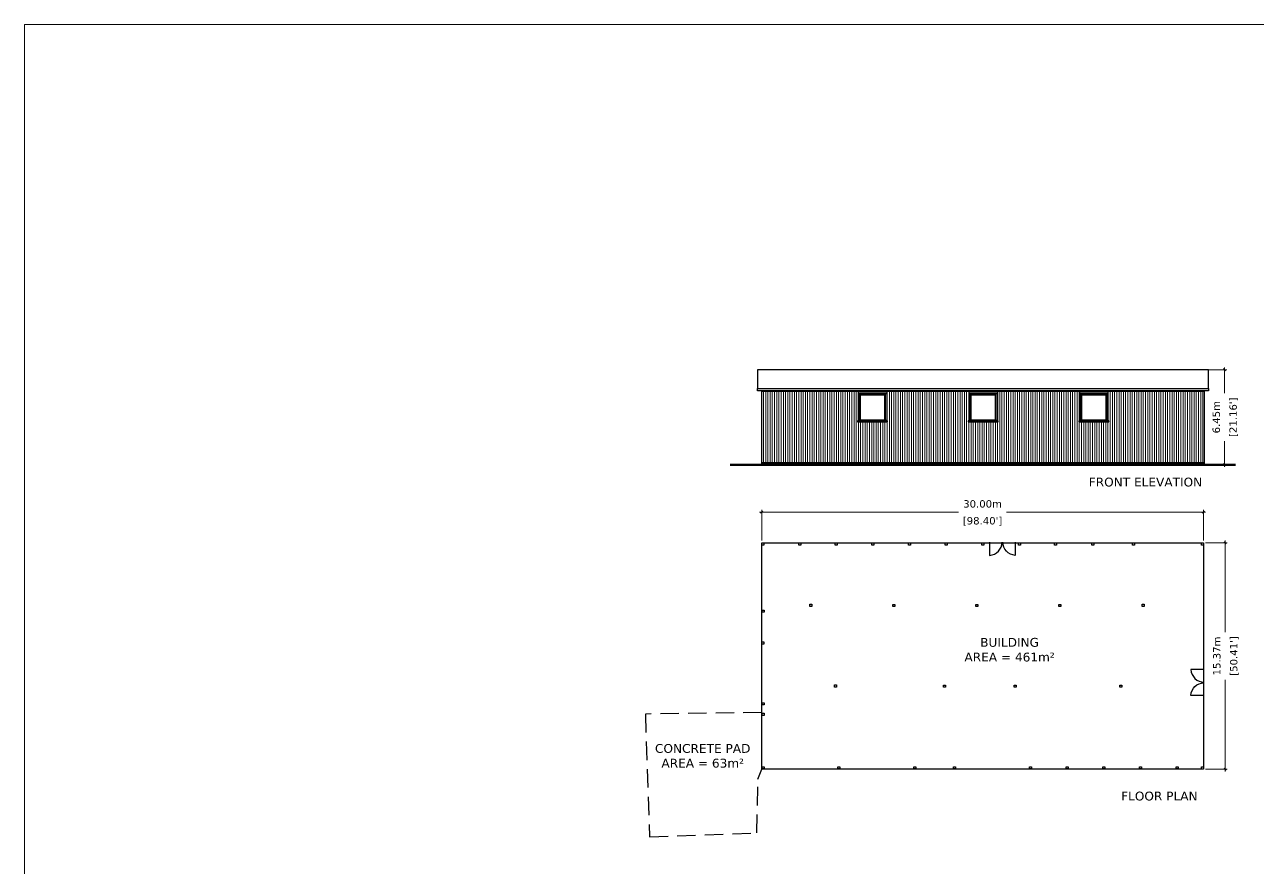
# Model space of a CAD drawing. Header units: metres. Extents: x 587 to 1372, y 780 to 1385.
# Drawn here: x 587.3 to 671.1, y 1270.4 to 1327.6 of the extents above; entities that cross this region are included whole.
import ezdxf

# ---------------------------------------------------------------- set-up
doc = ezdxf.new("R2010")
doc.units = ezdxf.units.M
doc.linetypes.add('DASH2DOT', pattern=[1.25, 0.5, -0.25, 0, -0.25, 0, -0.25])
doc.linetypes.add('HIDDEN', pattern=[0.375, 0.25, -0.125])
doc.layers.get('DEFPOINTS').update_dxf_attribs({"lineweight": 5})
doc.layers.add('E-0 ELEVATION_SECTION', color=2, linetype='Continuous', lineweight=50)
doc.layers.add('SP_DIMS DEMO', color=65, linetype='Continuous', lineweight=13)
doc.layers.add('existing building to demo', color=1, linetype='Continuous')
doc.layers.add('P_NOPLOT_TEXT', color=7, linetype='Continuous', lineweight=5, true_color=0xfc928d, plot=False)
doc.layers.add('SP_BUILDINGS_E_HATCH', color=7, linetype='DASH2DOT', lineweight=9, true_color=0x8c8c8c, transparency=0.5)
doc.styles.add('DIMS BUILDING', font='verdana.ttf', dxfattribs={"height": 0.5})
doc.styles.add('SITE DIM TXT', font='verdana.ttf', dxfattribs={"height": 1.25})
doc.dimstyles.new('MGC Dims MED', dxfattribs={"dimtxt": 0.5, "dimasz": 0.15, "dimexe": 0.15, "dimexo": 0.15, "dimgap": 0, "dimtad": 0, "dimzin": 0, "dimdsep": 46, "dimtxsty": 'DIMS BUILDING', "dimblk": 'OBLIQUE', "dimcen": 0.15, "dimdle": 0.15, "dimclrd": 256, "dimclre": 256, "dimclrt": 256, "dimadec": 0, "dimazin": 0, "dimtfac": 1, "dimtofl": 0, "dimtmove": 2, "dimatfit": 2, "dimldrblk": 'OPEN90', "dimfxl": 1, "dimtolj": 1, "dimtzin": 0, "dimlwd": -1, "dimlwe": -1, "dimarcsym": 0})

# ---------------------------------------------------------------- blocks, each defined once
blk = doc.blocks.new('_Oblique')
at = {"color": 0, "linetype": 'ByBlock', "lineweight": -2}
blk.add_line((-0.5, -0.5), (0.5, 0.5), dxfattribs=at)
blk = doc.blocks.new('*D271')
at = {"layer": 'DEFPOINTS', "color": 0, "transparency": 16777216}
for p in [(667.388, 1294.505), (637.387, 1292.424), (667.388, 1292.424)]:
    blk.add_point(p, dxfattribs=at)
at = {"layer": 'SP_DIMS DEMO', "transparency": 16777216}
for p, q in [((637.387, 1292.574), (637.387, 1294.655)), ((667.388, 1292.574), (667.388, 1294.655)), ((637.237, 1294.505), (650.763, 1294.505)), ((667.538, 1294.505), (654.011, 1294.505))]:
    blk.add_line(p, q, dxfattribs=at)
at = {"layer": 'SP_DIMS DEMO', "transparency": 16777216, "xscale": 0.15, "yscale": 0.15, "zscale": 0.15, "rotation": 180}
blk.add_blockref('_Oblique', (637.387, 1294.505), dxfattribs=at)
at = {"layer": 'SP_DIMS DEMO', "transparency": 16777216, "xscale": 0.15, "yscale": 0.15, "zscale": 0.15}
blk.add_blockref('_Oblique', (667.388, 1294.505), dxfattribs=at)
at = {"layer": 'SP_DIMS DEMO', "transparency": 16777216, "char_height": 0.5, "attachment_point": 5, "style": 'DIMS BUILDING'}
for s, insert in [('\\A1;30.00m', (652.387, 1295.066)), ("\\A1;[98.40']", (652.387, 1293.878))]:
    blk.add_mtext(s, dxfattribs=dict(at, insert=insert))
blk = doc.blocks.new('_Open90')
at = {"color": 0, "linetype": 'ByBlock', "lineweight": -2}
for p, q in [((0, 0), (-1, 0)), ((-0.5, 0.5), (0, 0)), ((0, 0), (-0.5, -0.5))]:
    blk.add_line(p, q, dxfattribs=at)
blk = doc.blocks.new('*D272')
at = {"layer": 'DEFPOINTS', "color": 0, "transparency": 16777216}
for p in [(667.388, 1292.424), (668.864, 1292.424), (667.387, 1277.054)]:
    blk.add_point(p, dxfattribs=at)
at = {"layer": 'SP_DIMS DEMO', "transparency": 16777216}
for p, q in [((667.538, 1292.424), (669.014, 1292.424)), ((668.864, 1292.574), (668.864, 1286.363)), ((668.864, 1276.904), (668.864, 1283.115)), ((667.537, 1277.054), (669.014, 1277.054))]:
    blk.add_line(p, q, dxfattribs=at)
at = {"layer": 'SP_DIMS DEMO', "transparency": 16777216, "xscale": 0.15, "yscale": 0.15, "zscale": 0.15}
for p, rotation in [((668.864, 1292.424), 90), ((668.864, 1277.054), 270)]:
    blk.add_blockref('_Oblique', p, dxfattribs=dict(at, rotation=rotation))
at = {"layer": 'SP_DIMS DEMO', "transparency": 16777216, "char_height": 0.5, "attachment_point": 5, "rotation": 90, "style": 'DIMS BUILDING'}
for s, insert in [('\\A1;15.37m', (668.304, 1284.739)), ("\\A1;[50.41']", (669.491, 1284.739))]:
    blk.add_mtext(s, dxfattribs=dict(at, insert=insert))
blk = doc.blocks.new('*D273')
at = {"layer": 'DEFPOINTS', "color": 0, "transparency": 16777216}
for p in [(667.449, 1304.182), (668.824, 1304.182), (667.449, 1297.73)]:
    blk.add_point(p, dxfattribs=at)
at = {"layer": 'SP_DIMS DEMO', "transparency": 16777216}
for p, q in [((667.599, 1304.182), (668.974, 1304.182)), ((668.824, 1304.332), (668.824, 1302.58)), ((668.824, 1297.58), (668.824, 1299.332)), ((667.599, 1297.73), (668.974, 1297.73))]:
    blk.add_line(p, q, dxfattribs=at)
at = {"layer": 'SP_DIMS DEMO', "transparency": 16777216, "xscale": 0.15, "yscale": 0.15, "zscale": 0.15}
for p, rotation in [((668.824, 1304.182), 90), ((668.824, 1297.73), 270)]:
    blk.add_blockref('_Oblique', p, dxfattribs=dict(at, rotation=rotation))
at = {"layer": 'SP_DIMS DEMO', "transparency": 16777216, "char_height": 0.5, "attachment_point": 5, "rotation": 90, "style": 'DIMS BUILDING'}
for s, insert in [("\\A1;[21.16']", (669.451, 1300.956)), ('\\A1;6.45m', (668.264, 1300.956))]:
    blk.add_mtext(s, dxfattribs=dict(at, insert=insert))

msp = doc.modelspace()

# ---------------------------------------------------------------- hatches: boundary and pattern name
at = {"layer": 'SP_BUILDINGS_E_HATCH'}
h = msp.add_hatch(dxfattribs=at)
h.set_pattern_fill('_USER', color=256, scale=0.15, angle=90, pattern_type=0)
h.set_pattern_definition([(90, (174.75659, 90.45072), (-0.15, 9e-18), [])])
h.paths.add_polyline_path([(667.449, 1302.73), (637.394, 1302.73), (637.394, 1297.866), (667.449, 1297.866)])
h.paths.add_polyline_path([(651.404, 1300.635), (651.404, 1300.721), (651.478, 1300.721), (651.478, 1302.674), (653.394, 1302.674), (653.394, 1300.721), (653.455, 1300.721), (653.455, 1300.635)], flags=16)
h.paths.add_polyline_path([(651.552, 1300.733), (651.552, 1302.501), (653.307, 1302.501), (653.307, 1300.733)], flags=0)
h.paths.add_polyline_path([(651.589, 1300.77), (651.589, 1302.464), (653.27, 1302.464), (653.27, 1300.77)], flags=0)
h.paths.add_polyline_path([(645.941, 1300.635), (643.889, 1300.635), (643.889, 1300.721), (643.963, 1300.721), (643.963, 1302.674), (645.879, 1302.674), (645.879, 1300.721), (645.941, 1300.721)], flags=16)
h.paths.add_polyline_path([(645.793, 1300.733), (644.037, 1300.733), (644.037, 1302.501), (645.793, 1302.501)], flags=0)
h.paths.add_polyline_path([(645.756, 1300.77), (644.074, 1300.77), (644.074, 1302.464), (645.756, 1302.464)], flags=0)
h.paths.add_polyline_path([(658.918, 1300.635), (658.918, 1300.721), (658.992, 1300.721), (658.992, 1302.674), (660.908, 1302.674), (660.908, 1300.721), (660.97, 1300.721), (660.97, 1300.635)], flags=16)
h.paths.add_polyline_path([(659.066, 1300.733), (659.066, 1302.501), (660.822, 1302.501), (660.822, 1300.733)], flags=0)
h.paths.add_polyline_path([(659.104, 1300.77), (659.104, 1302.464), (660.785, 1302.464), (660.785, 1300.77)], flags=0)

# ---------------------------------------------------------------- linework, layer by layer
at = {"layer": 'E-0 ELEVATION_SECTION'}
msp.add_line((669.578, 1297.73), (635.242, 1297.73), dxfattribs=at)
at = {"layer": 'existing building to demo', "linetype": 'ByBlock'}
for p, q in [((643.963, 1302.575), (645.879, 1302.575)), ((651.478, 1302.575), (653.394, 1302.575)), ((658.992, 1302.575), (660.908, 1302.575))]:
    msp.add_line(p, q, dxfattribs=at)
for points in [[(637.091, 1302.909), (667.733, 1302.909), (667.733, 1304.182), (637.091, 1304.182)], [(667.733, 1302.748), (637.091, 1302.748), (637.091, 1302.909), (667.733, 1302.909)], [(637.394, 1302.73), (667.449, 1302.73), (667.449, 1297.866), (637.394, 1297.866)], [(643.963, 1302.674), (645.879, 1302.674), (645.879, 1300.733), (643.963, 1300.733)], [(644.037, 1300.733), (645.793, 1300.733), (645.793, 1302.501), (644.037, 1302.501)], [(644.074, 1300.77), (645.756, 1300.77), (645.756, 1302.464), (644.074, 1302.464)], [(651.478, 1302.674), (653.394, 1302.674), (653.394, 1300.733), (651.478, 1300.733)], [(651.552, 1300.733), (653.307, 1300.733), (653.307, 1302.501), (651.552, 1302.501)], [(651.589, 1300.77), (653.27, 1300.77), (653.27, 1302.464), (651.589, 1302.464)], [(658.992, 1302.674), (660.908, 1302.674), (660.908, 1300.733), (658.992, 1300.733)], [(659.066, 1300.733), (660.822, 1300.733), (660.822, 1302.501), (659.066, 1302.501)], [(659.104, 1300.77), (660.785, 1300.77), (660.785, 1302.464), (659.104, 1302.464)], [(645.941, 1300.721), (643.889, 1300.721), (643.889, 1300.635), (645.941, 1300.635)], [(653.455, 1300.721), (651.404, 1300.721), (651.404, 1300.635), (653.455, 1300.635)], [(660.97, 1300.721), (658.918, 1300.721), (658.918, 1300.635), (660.97, 1300.635)], [(667.449, 1297.73), (637.387, 1297.73), (637.387, 1297.866), (667.449, 1297.866)], [(637.387, 1292.424), (667.387, 1292.424), (667.387, 1277.054), (637.387, 1277.054)], [(637.401, 1292.424), (637.537, 1292.424), (637.537, 1292.275), (637.401, 1292.275)], [(639.896, 1292.424), (640.032, 1292.424), (640.032, 1292.275), (639.896, 1292.275)], [(642.366, 1292.424), (642.502, 1292.424), (642.502, 1292.275), (642.366, 1292.275)], [(644.865, 1292.424), (645.001, 1292.424), (645.001, 1292.275), (644.865, 1292.275)], [(647.357, 1292.424), (647.493, 1292.424), (647.493, 1292.275), (647.357, 1292.275)], [(649.847, 1292.424), (649.983, 1292.424), (649.983, 1292.275), (649.847, 1292.275)], [(652.336, 1292.424), (652.471, 1292.424), (652.471, 1292.275), (652.336, 1292.275)], [(654.829, 1292.424), (654.965, 1292.424), (654.965, 1292.275), (654.829, 1292.275)], [(657.271, 1292.424), (657.407, 1292.424), (657.407, 1292.275), (657.271, 1292.275)], [(659.81, 1292.424), (659.946, 1292.424), (659.946, 1292.275), (659.81, 1292.275)], [(662.573, 1292.424), (662.709, 1292.424), (662.709, 1292.275), (662.573, 1292.275)], [(667.252, 1292.424), (667.388, 1292.424), (667.388, 1292.275), (667.252, 1292.275)], [(637.406, 1287.857), (637.542, 1287.857), (637.542, 1287.709), (637.406, 1287.709)], [(640.651, 1288.253), (640.786, 1288.253), (640.786, 1288.105), (640.651, 1288.105)], [(646.287, 1288.241), (646.423, 1288.241), (646.423, 1288.092), (646.287, 1288.092)], [(651.936, 1288.241), (652.072, 1288.241), (652.072, 1288.092), (651.936, 1288.092)], [(657.573, 1288.241), (657.709, 1288.241), (657.709, 1288.092), (657.573, 1288.092)], [(663.222, 1288.253), (663.358, 1288.253), (663.358, 1288.105), (663.222, 1288.105)], [(637.393, 1285.694), (637.529, 1285.694), (637.529, 1285.546), (637.393, 1285.546)], [(642.319, 1282.777), (642.455, 1282.777), (642.455, 1282.629), (642.319, 1282.629)], [(649.723, 1282.765), (649.859, 1282.765), (649.859, 1282.616), (649.723, 1282.616)], [(654.538, 1282.765), (654.674, 1282.765), (654.674, 1282.616), (654.538, 1282.616)], [(661.72, 1282.765), (661.856, 1282.765), (661.856, 1282.616), (661.72, 1282.616)], [(637.406, 1281.566), (637.542, 1281.566), (637.542, 1281.417), (637.406, 1281.417)], [(637.406, 1280.849), (637.542, 1280.849), (637.542, 1280.7), (637.406, 1280.7)], [(637.406, 1277.215), (637.542, 1277.215), (637.542, 1277.066), (637.406, 1277.066)], [(642.566, 1277.215), (642.702, 1277.215), (642.702, 1277.066), (642.566, 1277.066)], [(647.721, 1277.215), (647.857, 1277.215), (647.857, 1277.066), (647.721, 1277.066)], [(650.416, 1277.215), (650.552, 1277.215), (650.552, 1277.066), (650.416, 1277.066)], [(655.57, 1277.215), (655.706, 1277.215), (655.706, 1277.066), (655.57, 1277.066)], [(658.061, 1277.215), (658.197, 1277.215), (658.197, 1277.066), (658.061, 1277.066)], [(660.552, 1277.215), (660.688, 1277.215), (660.688, 1277.066), (660.552, 1277.066)], [(663.049, 1277.215), (663.185, 1277.215), (663.185, 1277.066), (663.049, 1277.066)], [(665.533, 1277.215), (665.669, 1277.215), (665.669, 1277.066), (665.533, 1277.066)], [(667.251, 1277.202), (667.387, 1277.202), (667.387, 1277.054), (667.251, 1277.054)]]:
    msp.add_lwpolyline(points, close=True, dxfattribs=at)
for points in [[(652.863, 1292.473), (652.863, 1291.572, 0.399949), (653.711, 1292.473, -0.030227)], [(654.613, 1292.473), (654.613, 1291.572, -0.399949), (653.765, 1292.473, 0.030227)], [(667.437, 1283.815), (666.535, 1283.815, 0.399949), (667.437, 1282.967, -0.030227)], [(667.437, 1282.066), (666.535, 1282.066, -0.399949), (667.437, 1282.914, 0.030227)]]:
    msp.add_lwpolyline(points, format="xyb", dxfattribs=at)
at = {"layer": 'existing building to demo', "linetype": 'HIDDEN', "ltscale": 5}
msp.add_lwpolyline([(637.387, 1280.895), (629.482, 1280.795), (629.771, 1272.461), (637.062, 1272.718), (637.121, 1276.374), (637.387, 1277.053)], close=True, dxfattribs=at)
at = {"layer": 'P_NOPLOT_TEXT'}
msp.add_lwpolyline([(587.319, 1327.617), (732.592, 1327.617), (732.592, 1241.631), (587.319, 1241.631)], close=True, dxfattribs=at)

# ---------------------------------------------------------------- texts
at = {"layer": 'SP_DIMS DEMO', "char_height": 0.6, "attachment_point": 1, "style": 'SITE DIM TXT'}
for s, width, insert in [('\\pxqc;FRONT ELEVATION', 9.37051, (658.768, 1296.852)), ('\\pxqc;BUILDING\\PAREA = 461m²', 8.85086, (649.797, 1285.966)), ('\\pxqc;CONCRETE PAD\\PAREA = 63m²', 7.28455, (629.735, 1278.761)), ('\\pxqc;FLOOR PLAN', 5.35704, (661.718, 1275.527))]:
    msp.add_mtext_dynamic_manual_height_columns(s, width=width, gutter_width=5, heights=[0], dxfattribs=dict(at, insert=insert))

# ---------------------------------------------------------------- dimensions: what is measured, and where the dimension line sits
at = {"layer": 'SP_DIMS DEMO'}
for base, p1, p2, picture, middle in [((668.824, 1304.182), (667.449, 1297.73), (667.449, 1304.182), '*D273', (668.824, 1300.956)), ((668.864, 1292.424), (667.387, 1277.054), (667.388, 1292.424), '*D272', (668.864, 1284.739))]:
    dim = msp.add_linear_dim(base=base, p1=p1, p2=p2, angle=90, dimstyle='MGC Dims MED', override={"dimgap": 0.3, "dimpost": 'm\\X'}, dxfattribs=at)
    dim.commit()
    dim.dimension.update_dxf_attribs({"geometry": picture, "text_midpoint": middle})
dim = msp.add_linear_dim(base=(667.388, 1294.505), p1=(637.387, 1292.424), p2=(667.388, 1292.424), dimstyle='MGC Dims MED', override={"dimgap": 0.3, "dimpost": 'm\\X'}, dxfattribs=at)
dim.commit()
dim.dimension.update_dxf_attribs({"geometry": '*D271', "text_midpoint": (652.387, 1294.505)})

doc.saveas('drawing.dxf')
